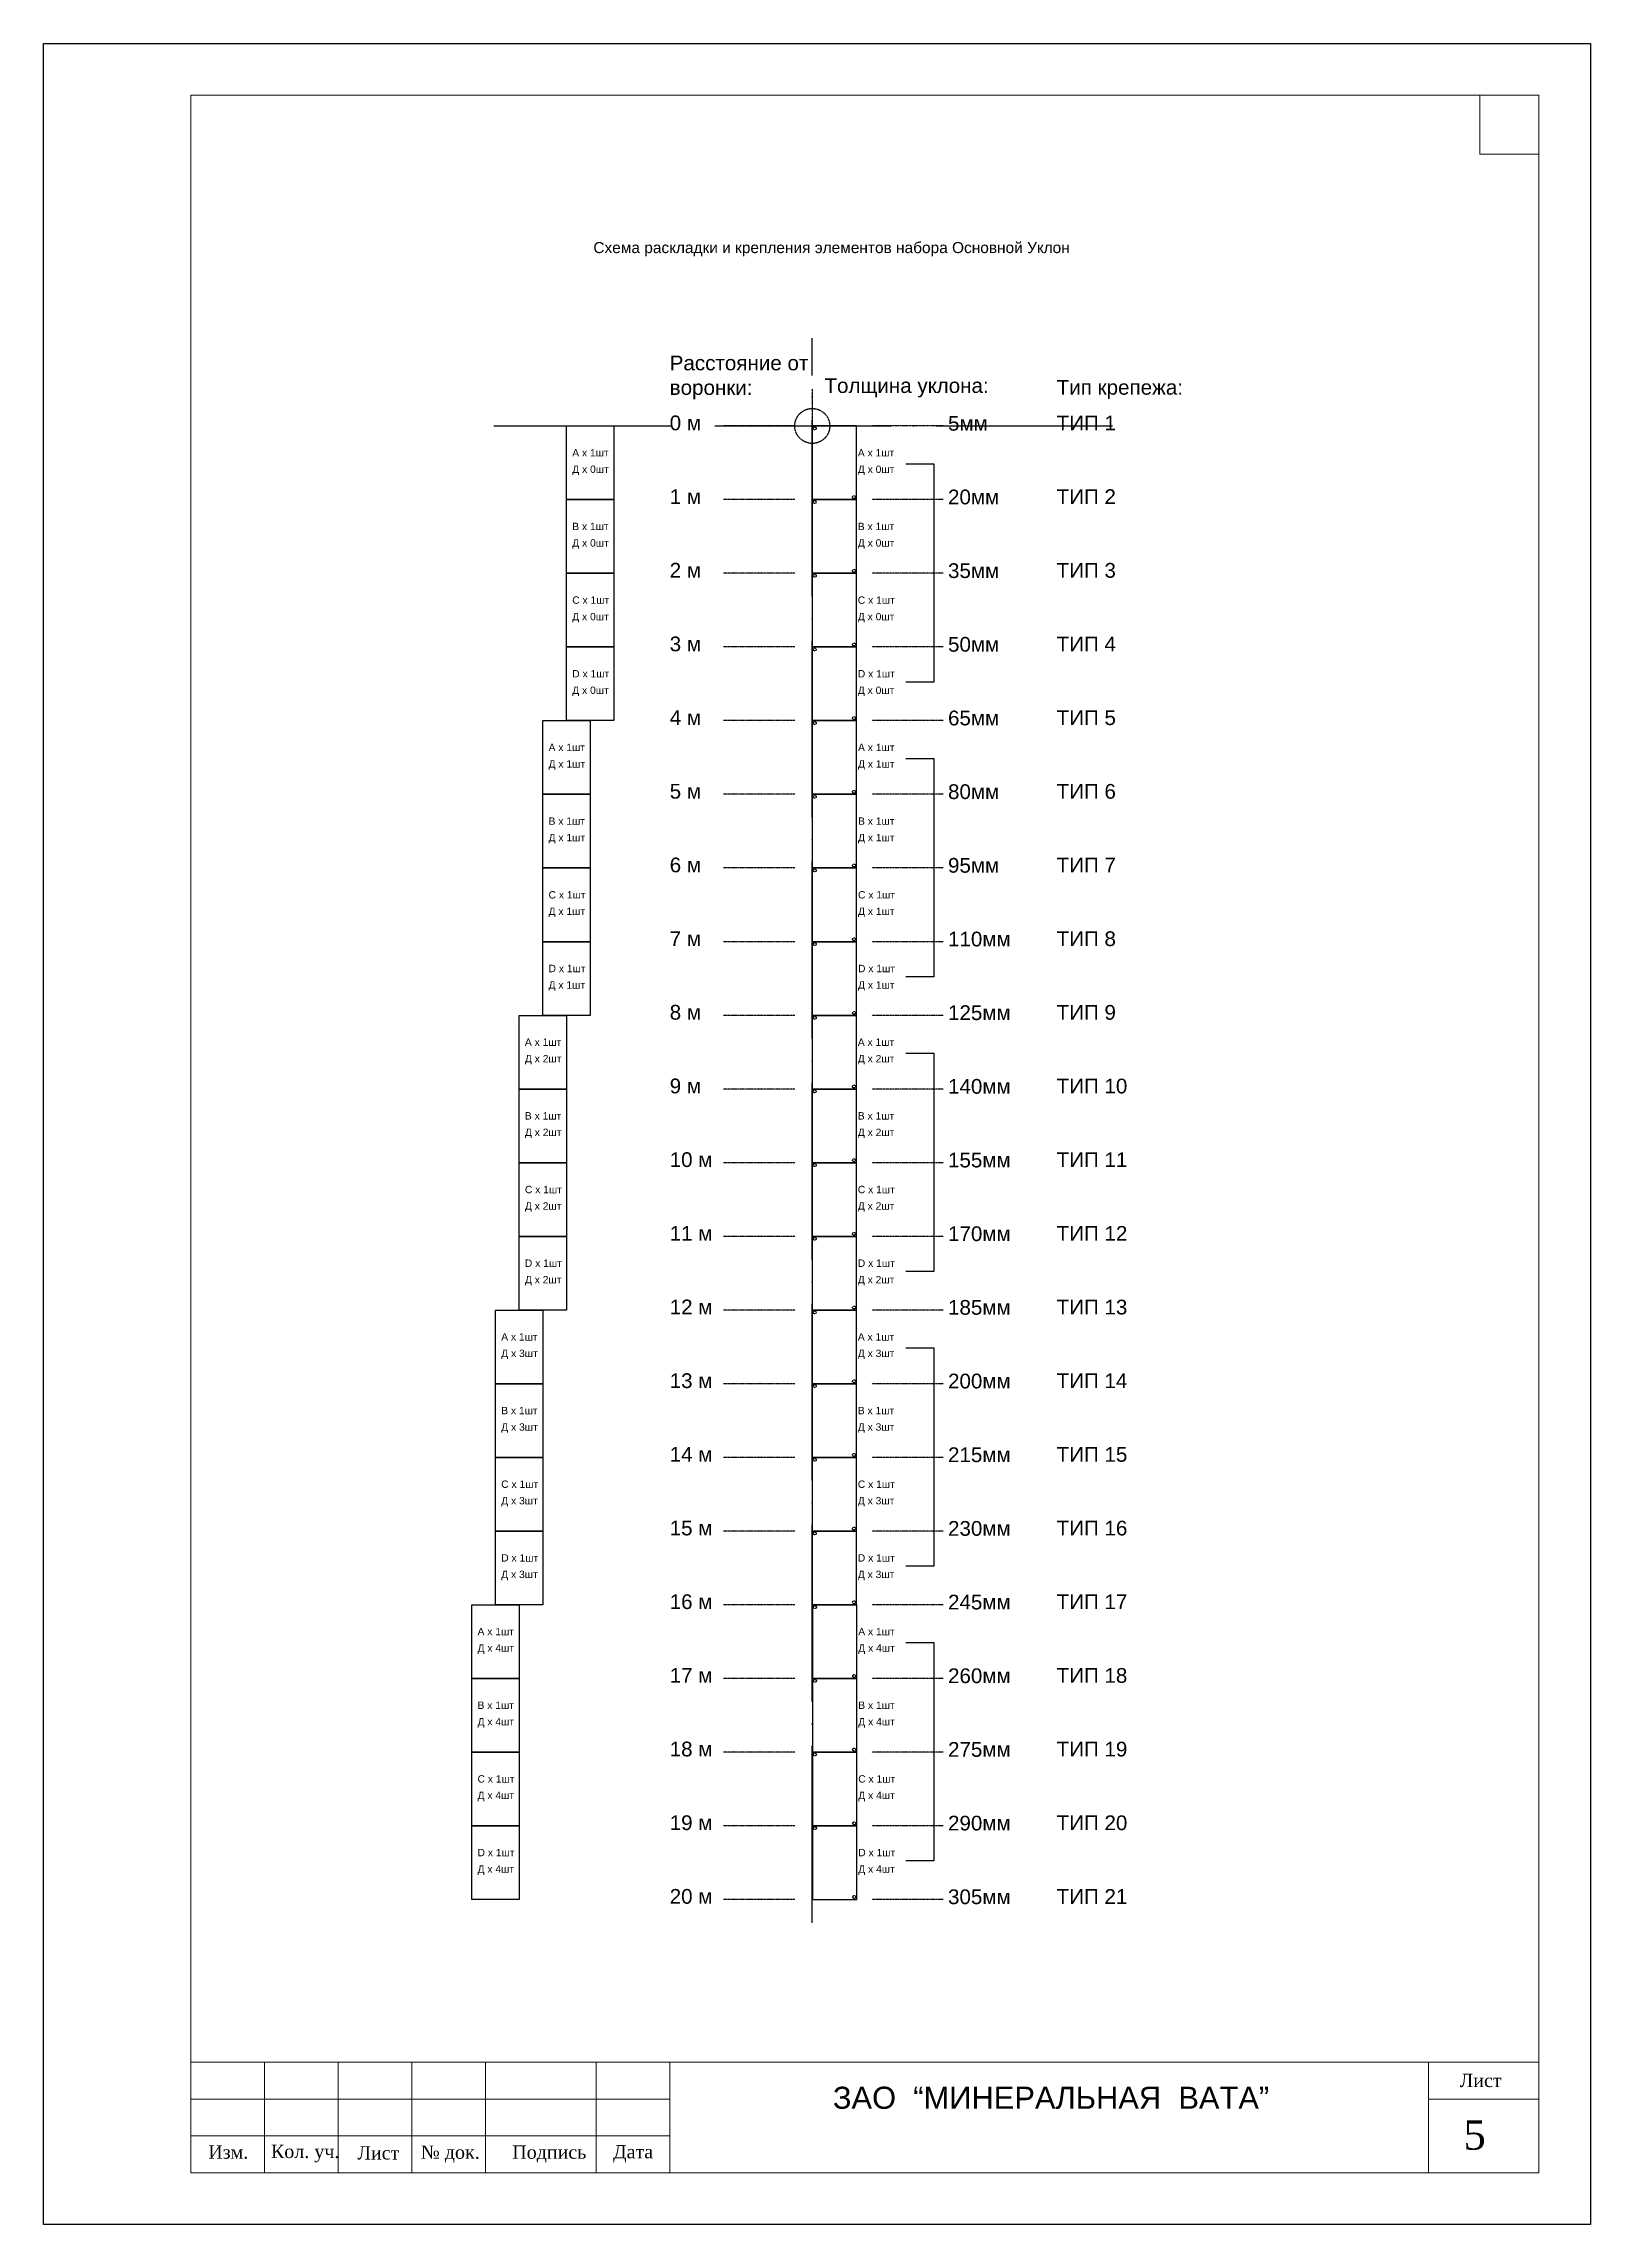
# Model space of a CAD drawing. Header units: inches. Extents: x 0 to 155541, y 1154 to 30754.
# Drawn here: x 100610 to 121610, y 1154 to 30754 of the extents above; entities that cross this region are included whole.
import ezdxf

# ---------------------------------------------------------------- set-up
doc = ezdxf.new("R2010")
doc.units = ezdxf.units.IN
doc.header["$MEASUREMENT"] = 0
doc.linetypes.add('ACAD_ISO04W100', pattern=[30, 24, -3, 0, -3])
doc.linetypes.add('PHANTOM2', pattern=[1.25, 0.625, -0.125, 0.125, -0.125, 0.125, -0.125])
doc.layers.add('Контруклоны', color=1, linetype='Continuous')
doc.layers.add('Основные линии', color=7, linetype='Continuous', lineweight=30)
doc.layers.add('Штампы', color=7, linetype='Continuous', lineweight=15)
doc.styles.add('надписи', font='TIMES.TTF')
doc.styles.add('Штамп', font='ARIAL.TTF', dxfattribs={"height": 2.5})

msp = doc.modelspace()

# ---------------------------------------------------------------- linework, layer by layer
at = {"color": 0}
for p, q in [((100610.381, 30754.239), (121610.381, 30754.239)), ((100610.381, 1154.239), (100610.381, 30754.239)), ((121610.381, 30754.239), (121610.381, 1154.239)), ((121610.381, 1154.239), (100610.381, 1154.239)), ((121610.381, 1154.239), (100610.381, 1154.239))]:
    msp.add_line(p, q, dxfattribs=at)
at = {"linetype": 'ACAD_ISO04W100', "ltscale": 100}
msp.add_lwpolyline([(111043.31, 5249.19), (111043.31, 26757.717)], dxfattribs=at)
at = {"linetype": 'PHANTOM2'}
for points in [[(111043.31, 26068.261), (111043.31, 25061.283)], [(110539.821, 25564.772), (111546.8, 25564.772)]]:
    msp.add_lwpolyline(points, dxfattribs=at)
at = {"color": 5, "linetype": 'ACAD_ISO04W100', "lineweight": 30, "ltscale": 100}
msp.add_lwpolyline([(106722.232, 25564.772), (115370.324, 25564.772)], dxfattribs=at)
for points in [[(107708.591, 25564.772), (108351.384, 25564.772), (108351.384, 24564.772), (107708.591, 24564.772)], [(107708.591, 24564.772), (108351.384, 24564.772), (108351.384, 23564.772), (107708.591, 23564.772)], [(107708.591, 23564.772), (108351.384, 23564.772), (108351.384, 22564.772), (107708.591, 22564.772)], [(107708.591, 22564.772), (108351.384, 22564.772), (108351.384, 21564.772), (107708.591, 21564.772)], [(107387.194, 21564.772), (108029.988, 21564.772), (108029.988, 20564.772), (107387.194, 20564.772)], [(107387.194, 20564.772), (108029.988, 20564.772), (108029.988, 19564.772), (107387.194, 19564.772)], [(107387.194, 19564.772), (108029.988, 19564.772), (108029.988, 18564.772), (107387.194, 18564.772)], [(107387.194, 18564.772), (108029.988, 18564.772), (108029.988, 17564.772), (107387.194, 17564.772)], [(107065.798, 17564.772), (107708.591, 17564.772), (107708.591, 16564.772), (107065.798, 16564.772)], [(107065.798, 16564.772), (107708.591, 16564.772), (107708.591, 15564.772), (107065.798, 15564.772)], [(107065.798, 15564.772), (107708.591, 15564.772), (107708.591, 14564.772), (107065.798, 14564.772)], [(107065.798, 14564.772), (107708.591, 14564.772), (107708.591, 13564.772), (107065.798, 13564.772)], [(106744.401, 13564.772), (107387.194, 13564.772), (107387.194, 12564.772), (106744.401, 12564.772)], [(106744.401, 12564.772), (107387.194, 12564.772), (107387.194, 11564.772), (106744.401, 11564.772)], [(106744.401, 11564.772), (107387.194, 11564.772), (107387.194, 10564.772), (106744.401, 10564.772)], [(106744.401, 10564.772), (107387.194, 10564.772), (107387.194, 9564.772), (106744.401, 9564.772)], [(106423.004, 9564.772), (107065.798, 9564.772), (107065.798, 8564.772), (106423.004, 8564.772)], [(106423.004, 8564.772), (107065.798, 8564.772), (107065.798, 7564.772), (106423.004, 7564.772)], [(106423.004, 7564.772), (107065.798, 7564.772), (107065.798, 6564.772), (106423.004, 6564.772)], [(106423.004, 6564.772), (107065.798, 6564.772), (107065.798, 5564.772), (106423.004, 5564.772)]]:
    msp.add_lwpolyline(points, close=True)
at = {"color": 253, "linetype": 'PHANTOM2'}
for points in [[(110808.706, 25564.772), (109841.406, 25564.772)], [(112823.069, 25564.772), (111855.769, 25564.772)], [(110808.706, 24564.772), (109841.406, 24564.772)], [(112823.069, 24564.772), (111855.769, 24564.772)], [(110808.706, 23564.772), (109841.406, 23564.772)], [(112823.069, 23564.772), (111855.769, 23564.772)], [(110808.706, 22564.772), (109841.406, 22564.772)], [(112823.069, 22564.772), (111855.769, 22564.772)], [(110808.706, 21564.772), (109841.406, 21564.772)], [(112823.069, 21564.772), (111855.769, 21564.772)], [(110808.706, 20564.772), (109841.406, 20564.772)], [(112823.069, 20564.772), (111855.769, 20564.772)], [(110808.706, 19564.772), (109841.406, 19564.772)], [(112823.069, 19564.772), (111855.769, 19564.772)], [(110808.706, 18564.772), (109841.406, 18564.772)], [(112823.069, 18564.772), (111855.769, 18564.772)], [(110808.706, 17564.772), (109841.406, 17564.772)], [(112823.069, 17564.772), (111855.769, 17564.772)], [(110808.706, 16564.772), (109841.406, 16564.772)], [(112823.069, 16564.772), (111855.769, 16564.772)], [(110808.706, 15564.772), (109841.406, 15564.772)], [(112823.069, 15564.772), (111855.769, 15564.772)], [(110808.706, 14564.772), (109841.406, 14564.772)], [(112823.069, 14564.772), (111855.769, 14564.772)], [(110808.706, 13564.772), (109841.406, 13564.772)], [(112823.069, 13564.772), (111855.769, 13564.772)], [(110808.706, 12564.772), (109841.406, 12564.772)], [(112823.069, 12564.772), (111855.769, 12564.772)], [(110808.706, 11564.772), (109841.406, 11564.772)], [(112823.069, 11564.772), (111855.769, 11564.772)], [(110808.706, 10564.772), (109841.406, 10564.772)], [(112823.069, 10564.772), (111855.769, 10564.772)], [(110808.706, 9564.772), (109841.406, 9564.772)], [(112823.069, 9564.772), (111855.769, 9564.772)], [(110808.706, 8564.772), (109841.406, 8564.772)], [(112823.069, 8564.772), (111855.769, 8564.772)], [(110808.706, 7564.772), (109841.406, 7564.772)], [(112823.069, 7564.772), (111855.769, 7564.772)], [(110808.706, 6564.772), (109841.406, 6564.772)], [(112823.069, 6564.772), (111855.769, 6564.772)], [(110808.706, 5564.772), (109841.406, 5564.772)], [(112823.069, 5564.772), (111855.769, 5564.772)]]:
    msp.add_lwpolyline(points, dxfattribs=at)
for points in [[(112314.43, 25051.576), (112695.035, 25051.576), (112695.035, 22087.714), (112314.43, 22087.714)], [(112314.43, 21051.576), (112695.035, 21051.576), (112695.035, 18087.714), (112314.43, 18087.714)], [(112314.43, 17051.576), (112695.035, 17051.576), (112695.035, 14087.714), (112314.43, 14087.714)], [(112314.43, 13051.576), (112695.035, 13051.576), (112695.035, 10087.714), (112314.43, 10087.714)], [(112314.43, 9051.576), (112695.035, 9051.576), (112695.035, 6087.714), (112314.43, 6087.714)]]:
    msp.add_lwpolyline(points)
at = {"linetype": 'PHANTOM2'}
msp.add_circle((111046.278, 25564.772), 237.203, dxfattribs=at)
at = {"linetype": 'PHANTOM2', "lineweight": 30}
for centre in [(111079.664, 25531.386), (111612.891, 24598.158), (111079.664, 24531.386), (111079.664, 23531.386), (111612.891, 23598.158), (111079.664, 22531.386), (111612.891, 22598.158), (111612.891, 21598.158), (111079.664, 21531.386), (111079.664, 20531.386), (111612.891, 20598.158), (111079.664, 19531.386), (111612.891, 19598.158), (111079.664, 18531.386), (111612.891, 18598.158), (111079.664, 17531.386), (111612.891, 17598.158), (111612.891, 16598.158), (111079.664, 16531.386), (111079.664, 15531.386), (111612.891, 15598.158), (111079.664, 14531.386), (111612.891, 14598.158), (111612.891, 13598.158), (111079.664, 13531.386), (111079.664, 12531.386), (111612.891, 12598.158), (111079.664, 11531.386), (111612.891, 11598.158), (111079.664, 10531.386), (111612.891, 10598.158), (111082.631, 9531.386), (111612.891, 9598.158), (111615.859, 8598.158), (111082.631, 8531.386), (111082.631, 7531.386), (111615.859, 7598.158), (111082.631, 6531.386), (111615.859, 6598.158), (111615.859, 5598.158)]:
    msp.add_circle(centre, 19.557, dxfattribs=at)
at = {"layer": 'Контруклоны', "color": 4, "ltscale": 4687500.0}
for points in [[(111646.278, 24564.772), (111646.278, 25564.772), (111046.278, 25564.772), (111046.278, 24564.772), (111646.278, 24564.772)], [(111646.278, 23564.772), (111646.278, 24564.772), (111046.278, 24564.772), (111046.278, 23564.772), (111646.278, 23564.772)], [(111646.278, 22564.772), (111646.278, 23564.772), (111046.278, 23564.772), (111046.278, 22564.772), (111646.278, 22564.772)], [(111646.278, 21564.772), (111646.278, 22564.772), (111046.278, 22564.772), (111046.278, 21564.772), (111646.278, 21564.772)], [(111646.278, 20564.772), (111646.278, 21564.772), (111046.278, 21564.772), (111046.278, 20564.772), (111646.278, 20564.772)], [(111646.278, 19564.772), (111646.278, 20564.772), (111046.278, 20564.772), (111046.278, 19564.772), (111646.278, 19564.772)], [(111646.278, 18564.772), (111646.278, 19564.772), (111046.278, 19564.772), (111046.278, 18564.772), (111646.278, 18564.772)], [(111646.278, 17564.772), (111646.278, 18564.772), (111046.278, 18564.772), (111046.278, 17564.772), (111646.278, 17564.772)], [(111646.278, 16564.772), (111646.278, 17564.772), (111046.278, 17564.772), (111046.278, 16564.772), (111646.278, 16564.772)], [(111646.278, 15564.772), (111646.278, 16564.772), (111046.278, 16564.772), (111046.278, 15564.772), (111646.278, 15564.772)], [(111646.278, 14564.772), (111646.278, 15564.772), (111046.278, 15564.772), (111046.278, 14564.772), (111646.278, 14564.772)], [(111646.278, 13564.772), (111646.278, 14564.772), (111046.278, 14564.772), (111046.278, 13564.772), (111646.278, 13564.772)], [(111646.278, 12564.772), (111646.278, 13564.772), (111046.278, 13564.772), (111046.278, 12564.772), (111646.278, 12564.772)], [(111646.278, 11564.772), (111646.278, 12564.772), (111046.278, 12564.772), (111046.278, 11564.772), (111646.278, 11564.772)], [(111646.278, 10564.772), (111646.278, 11564.772), (111046.278, 11564.772), (111046.278, 10564.772), (111646.278, 10564.772)], [(111646.278, 9564.772), (111646.278, 10564.772), (111046.278, 10564.772), (111046.278, 9564.772), (111646.278, 9564.772)], [(111649.245, 8564.772), (111649.245, 9564.772), (111049.245, 9564.772), (111049.245, 8564.772), (111649.245, 8564.772)], [(111649.245, 7564.772), (111649.245, 8564.772), (111049.245, 8564.772), (111049.245, 7564.772), (111649.245, 7564.772)], [(111649.245, 6564.772), (111649.245, 7564.772), (111049.245, 7564.772), (111049.245, 6564.772), (111649.245, 6564.772)], [(111649.245, 5564.772), (111649.245, 6564.772), (111049.245, 6564.772), (111049.245, 5564.772), (111649.245, 5564.772)]]:
    msp.add_lwpolyline(points, dxfattribs=at)
at = {"layer": 'Штампы', "color": 0}
for p, q in [((102610.381, 30054.239), (120910.381, 30054.239)), ((102610.381, 1854.239), (102610.381, 30054.239)), ((120110.381, 29254.239), (120110.381, 30054.239)), ((120910.381, 30054.239), (120910.381, 1854.239)), ((120910.381, 29254.239), (120110.381, 29254.239)), ((120910.381, 3354.239), (102610.381, 3354.239)), ((103610.381, 3354.239), (103610.381, 1854.239)), ((104610.381, 3354.239), (104610.381, 1854.239)), ((105610.381, 3354.239), (105610.381, 1854.239)), ((106610.381, 3354.239), (106610.381, 1854.239)), ((108110.381, 3354.239), (108110.381, 1854.239)), ((109110.381, 3354.239), (109110.381, 1854.239)), ((119410.381, 3354.239), (119410.381, 1854.239)), ((109110.381, 2854.239), (102610.381, 2854.239)), ((120910.381, 2854.239), (119410.381, 2854.239)), ((109110.381, 2354.239), (102610.381, 2354.239)), ((120910.381, 1854.239), (102610.381, 1854.239))]:
    msp.add_line(p, q, dxfattribs=at)

# ---------------------------------------------------------------- texts
at = {"style": 'Штамп'}
for s, p in [('A х 1шт', (107787.399, 25150.821)), ('A х 1шт', (111664.547, 25150.821)), ('Д х 0шт', (107787.399, 24927.287)), ('Д х 0шт', (111664.547, 24927.287)), ('Д х 0шт', (107787.399, 23927.287)), ('B х 1шт', (107787.399, 24150.821)), ('Д х 0шт', (111664.547, 23927.287)), ('B х 1шт', (111664.547, 24150.821)), ('С х 1шт', (107787.399, 23150.821)), ('C х 1шт', (111664.547, 23150.821)), ('Д х 0шт', (107787.399, 22927.287)), ('Д х 0шт', (111664.547, 22927.287)), ('D х 1шт', (107787.399, 22150.821)), ('D х 1шт', (111664.547, 22150.821)), ('Д х 0шт', (107787.399, 21927.287)), ('Д х 0шт', (111664.547, 21927.287)), ('A х 1шт', (107466.003, 21150.821)), ('Д х 1шт', (107466.003, 20927.287)), ('A х 1шт', (111667.515, 21150.821)), ('Д х 1шт', (111667.515, 20927.287)), ('B х 1шт', (107466.003, 20150.821)), ('B х 1шт', (111667.515, 20150.821)), ('Д х 1шт', (107466.003, 19927.287)), ('Д х 1шт', (111667.515, 19927.287)), ('С х 1шт', (107466.003, 19150.821)), ('C х 1шт', (111667.515, 19150.821)), ('Д х 1шт', (107466.003, 18927.287)), ('Д х 1шт', (111667.515, 18927.287)), ('D х 1шт', (107466.003, 18150.821)), ('D х 1шт', (111667.515, 18150.821)), ('Д х 1шт', (107466.003, 17927.287)), ('Д х 1шт', (111667.515, 17927.287)), ('A х 1шт', (107144.606, 17150.821)), ('A х 1шт', (111664.547, 17150.821)), ('Д х 2шт', (107144.606, 16927.287)), ('Д х 2шт', (111664.547, 16927.287)), ('Д х 2шт', (107144.606, 15927.287)), ('B х 1шт', (107144.606, 16150.821)), ('Д х 2шт', (111664.547, 15927.287)), ('B х 1шт', (111664.547, 16150.821)), ('С х 1шт', (107144.606, 15150.821)), ('C х 1шт', (111664.547, 15150.821)), ('Д х 2шт', (107144.606, 14927.287)), ('Д х 2шт', (111664.547, 14927.287)), ('D х 1шт', (107144.606, 14150.821)), ('D х 1шт', (111664.547, 14150.821)), ('Д х 2шт', (107144.606, 13927.287)), ('Д х 2шт', (111664.547, 13927.287)), ('A х 1шт', (106823.209, 13150.821)), ('Д х 3шт', (106823.209, 12927.287)), ('A х 1шт', (111664.547, 13150.821)), ('Д х 3шт', (111664.547, 12927.287)), ('B х 1шт', (106823.209, 12150.821)), ('B х 1шт', (111664.547, 12150.821)), ('Д х 3шт', (106823.209, 11927.287)), ('Д х 3шт', (111664.547, 11927.287)), ('С х 1шт', (106823.209, 11150.821)), ('C х 1шт', (111664.547, 11150.821)), ('Д х 3шт', (106823.209, 10927.287)), ('Д х 3шт', (111664.547, 10927.287)), ('D х 1шт', (106823.209, 10150.821)), ('D х 1шт', (111664.547, 10150.821)), ('Д х 3шт', (106823.209, 9927.287)), ('Д х 3шт', (111664.547, 9927.287)), ('A х 1шт', (106501.813, 9150.821)), ('A х 1шт', (111670.482, 9150.821)), ('Д х 4шт', (106501.813, 8927.287)), ('Д х 4шт', (111670.482, 8927.287)), ('Д х 4шт', (106501.813, 7927.287)), ('B х 1шт', (106501.813, 8150.821)), ('Д х 4шт', (111670.482, 7927.287)), ('B х 1шт', (111670.482, 8150.821)), ('С х 1шт', (106501.813, 7150.821)), ('C х 1шт', (111670.482, 7150.821)), ('Д х 4шт', (106501.813, 6927.287)), ('Д х 4шт', (111670.482, 6927.287)), ('D х 1шт', (106501.813, 6150.821)), ('D х 1шт', (111670.482, 6150.821)), ('Д х 4шт', (106501.813, 5927.287)), ('Д х 4шт', (111670.482, 5927.287))]:
    msp.add_text(s, height=100, dxfattribs=at).set_placement(p)
at = {"color": 0, "ltscale": 2, "insert": (107873.134, 28060.813), "char_height": 150, "width": 6846.03561, "attachment_point": 1, "style": 'Штамп'}
msp.add_mtext('\\pi201.04;Схема раскладки и крепления элементов набора Основной Уклон', dxfattribs=at)
at = {"color": 253, "linetype": 'PHANTOM2', "char_height": 200, "attachment_point": 1, "style": 'Штамп'}
for s, width, insert in [('Расстояние от воронки:', 2418.02225, (109110.498, 26519.892)), ('Толщина уклона:', 3536.50185, (111211.486, 26212.414)), ('0 м', 802.26298, (109110.498, 25706.294)), ('5мм', 300.08062, (112889.161, 25700.844)), ('1 м', 802.26298, (109110.498, 24706.294)), ('20мм', 300.08062, (112889.161, 24700.844)), ('2 м', 802.26298, (109110.498, 23706.294)), ('35мм', 300.08062, (112889.161, 23700.844)), ('3 м', 802.26298, (109110.498, 22706.294)), ('50мм', 300.08062, (112889.161, 22700.844)), ('4 м', 802.26298, (109110.498, 21706.294)), ('65мм', 300.08062, (112889.161, 21700.844)), ('5 м', 802.26298, (109110.498, 20706.294)), ('80мм', 300.08062, (112889.161, 20700.844)), ('6 м', 802.26298, (109110.498, 19706.294)), ('95мм', 300.08062, (112889.161, 19700.844)), ('7 м', 802.26298, (109110.498, 18706.294)), ('110мм', 300.08062, (112889.161, 18700.844)), ('8 м', 802.26298, (109110.498, 17706.294)), ('125мм', 300.08062, (112889.161, 17700.844)), ('9 м', 802.26298, (109110.498, 16706.294)), ('140мм', 300.08062, (112889.161, 16700.844)), ('10 м', 802.26298, (109110.498, 15706.294)), ('155мм', 300.08062, (112889.161, 15700.844)), ('11 м', 802.26298, (109110.498, 14706.294)), ('170мм', 300.08062, (112889.161, 14700.844)), ('12 м', 802.26298, (109110.498, 13706.294)), ('185мм', 300.08062, (112889.161, 13700.844)), ('13 м', 802.26298, (109110.498, 12706.294)), ('200мм', 300.08062, (112889.161, 12700.844)), ('14 м', 802.26298, (109110.498, 11706.294)), ('215мм', 300.08062, (112889.161, 11700.844)), ('15 м', 802.26298, (109110.498, 10706.294)), ('230мм', 300.08062, (112889.161, 10700.844)), ('16 м', 802.26298, (109110.498, 9706.294)), ('245мм', 300.08062, (112889.161, 9700.844)), ('17 м', 802.26298, (109110.498, 8706.294)), ('260мм', 300.08062, (112889.161, 8700.844)), ('18 м', 802.26298, (109110.498, 7706.294)), ('275мм', 300.08062, (112889.161, 7700.844)), ('19 м', 802.26298, (109110.498, 6706.294)), ('290мм', 300.08062, (112889.161, 6700.844)), ('20 м', 802.26298, (109110.498, 5706.294)), ('305мм', 300.08062, (112889.161, 5700.844))]:
    msp.add_mtext_dynamic_manual_height_columns(s, width=width, gutter_width=1, heights=[0], dxfattribs=dict(at, insert=insert))
at = {"linetype": 'PHANTOM2', "insert": (114364.607, 26189.017), "char_height": 200, "attachment_point": 1, "style": 'Штамп'}
msp.add_mtext_dynamic_manual_height_columns('Тип крепежа:', width=1964.52648, gutter_width=1, heights=[0], dxfattribs=at)
at = {"color": 7, "linetype": 'PHANTOM2', "char_height": 200, "attachment_point": 1, "style": 'Штамп'}
for s, insert in [('ТИП 1', (114363.181, 25705.143)), ('ТИП 2', (114363.181, 24705.143)), ('ТИП 3', (114363.181, 23705.143)), ('ТИП 4', (114363.181, 22705.143)), ('ТИП 5', (114363.181, 21705.143)), ('ТИП 6', (114363.181, 20705.143)), ('ТИП 7', (114363.181, 19705.143)), ('ТИП 8', (114363.181, 18705.143)), ('ТИП 9', (114363.181, 17705.143)), ('ТИП 10', (114363.181, 16705.143)), ('ТИП 11', (114363.181, 15705.143)), ('ТИП 12', (114363.181, 14705.143)), ('ТИП 13', (114363.181, 13705.143)), ('ТИП 14', (114363.181, 12705.143)), ('ТИП 15', (114363.181, 11705.143)), ('ТИП 16', (114363.181, 10705.143)), ('ТИП 17', (114363.181, 9705.143)), ('ТИП 18', (114363.181, 8705.143)), ('ТИП 19', (114363.181, 7705.143)), ('ТИП 20', (114363.181, 6705.143)), ('ТИП 21', (114363.181, 5705.143))]:
    msp.add_mtext_dynamic_manual_height_columns(s, width=1170.281, gutter_width=1, heights=[0], dxfattribs=dict(at, insert=insert))
at = {"layer": 'Основные линии', "color": 0, "style": 'Штамп'}
msp.add_text('ЗАО  “МИНЕРАЛЬНАЯ  ВАТА”', height=300, dxfattribs=at).set_placement((111325.974, 2723.178))
at = {"layer": 'Штампы', "color": 0, "style": 'надписи'}
for s, height, p in [('Лист', 180, (119835.984, 3018.024)), ('5', 400, (119888.081, 2168.16)), ('Изм.', 180, (102845.919, 2045.962)), ('Кол. уч.', 180, (103697.01, 2055.024)), ('Лист', 180, (104870.617, 2034.907)), (' № док.', 180, (105661.73, 2044.926)), ('Подпись', 180, (106972.912, 2045.275)), ('Дата', 180, (108340.819, 2050.943))]:
    msp.add_text(s, height=height, dxfattribs=at).set_placement(p)

doc.saveas('drawing.dxf')
